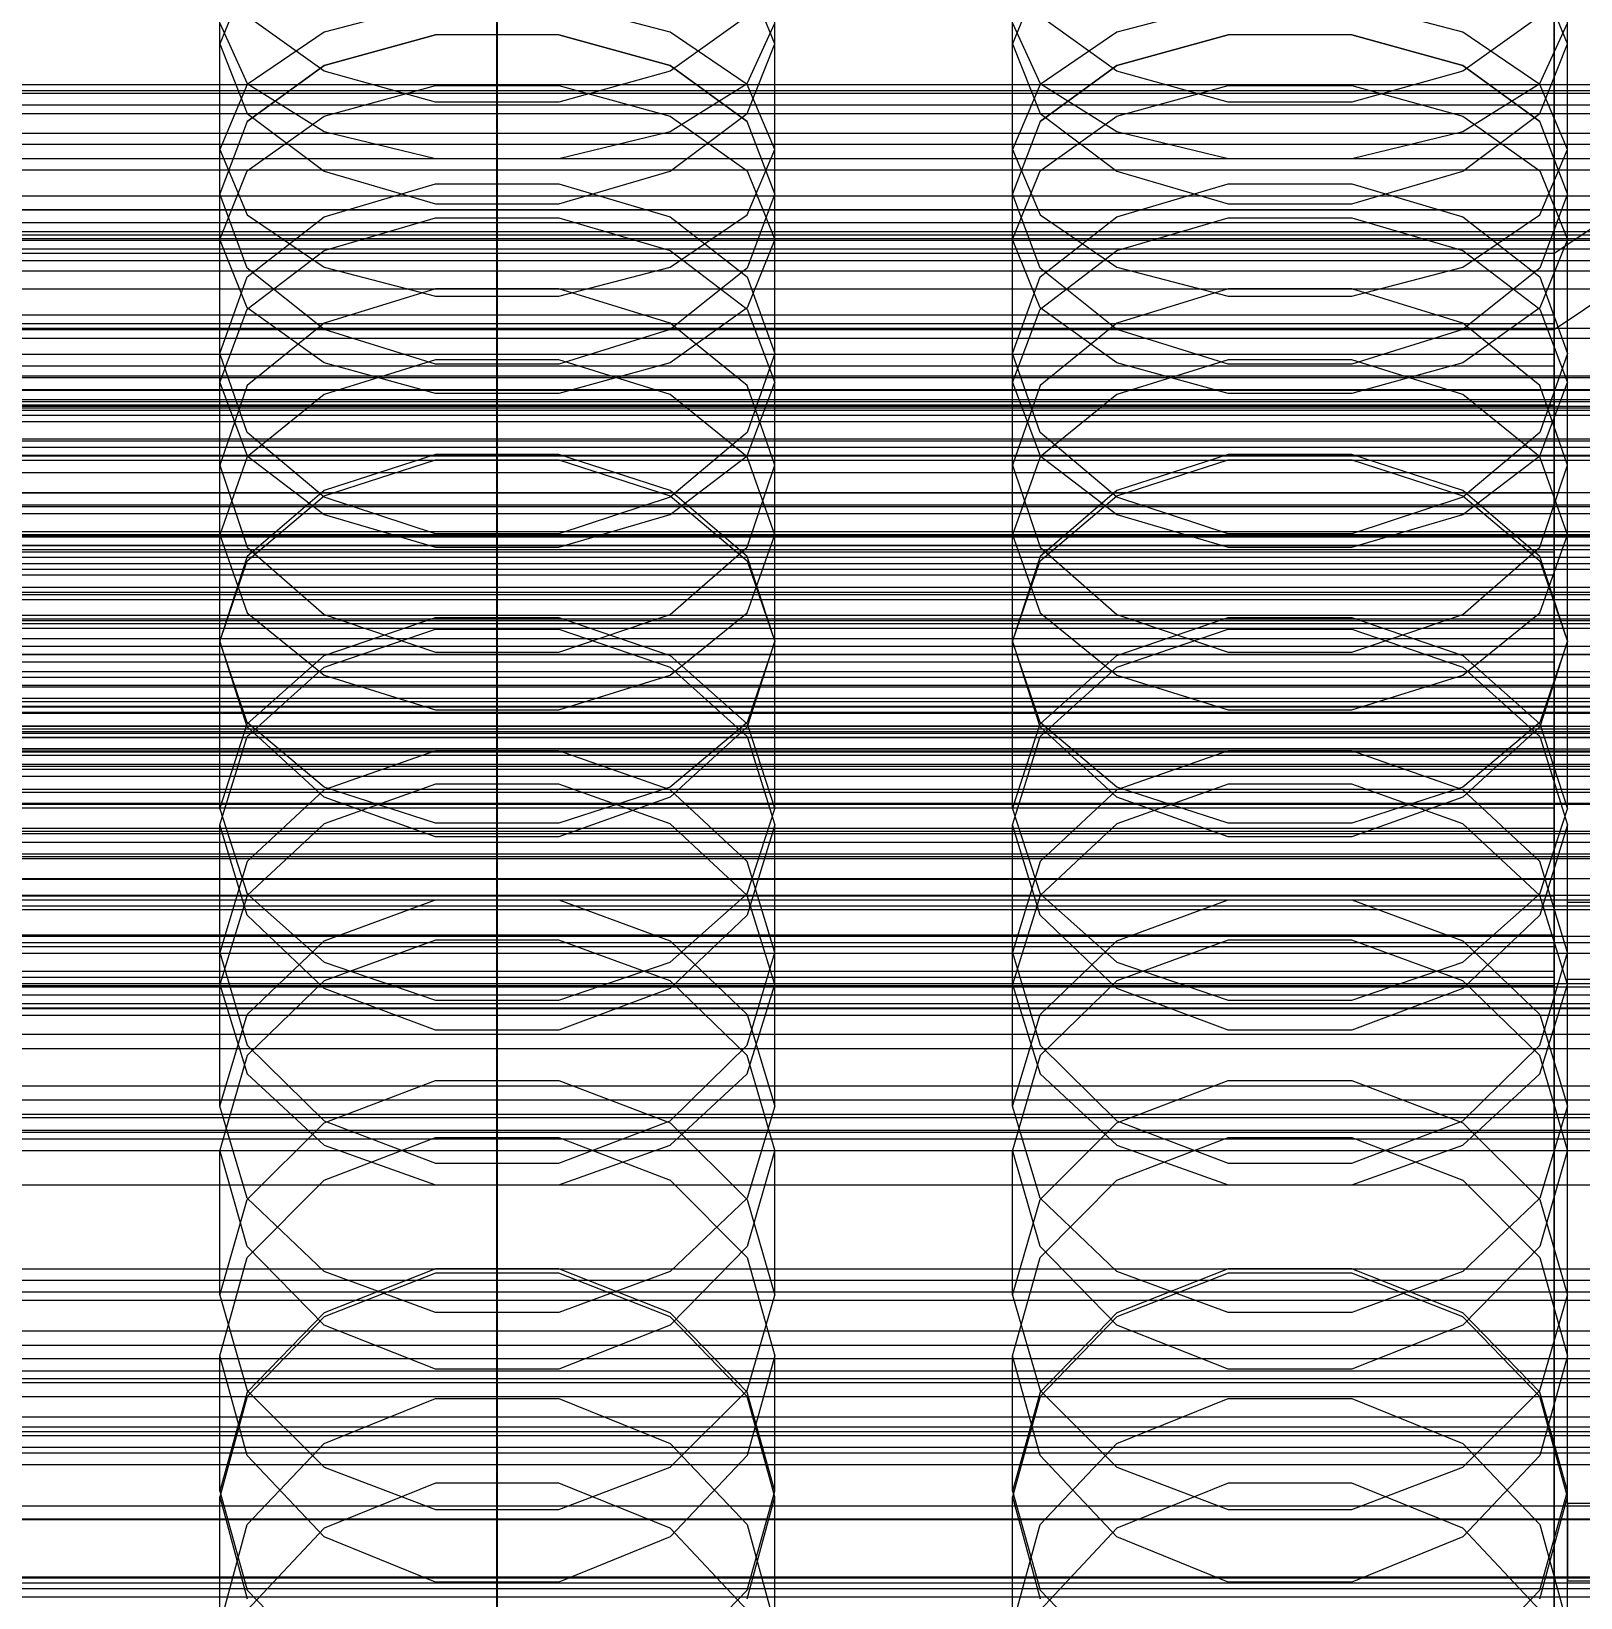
# Model space of a CAD drawing. Header units: millimetres. Extents: x -1970 to 59977, y -50268 to 6837.
# Drawn here: x 14.7 to 132, y -34070.1 to -33951.5 of the extents above; entities that cross this region are included whole.
import ezdxf

# ---------------------------------------------------------------- set-up
doc = ezdxf.new("R2010")
doc.units = ezdxf.units.MM
for name, color, linetype, lineweight in [('COTAS_O', 1, 'Continuous', 0), ('frontal_briquetadora', 7, 'Continuous', 0), ('frontal_C01', 7, 'Continuous', 0), ('frontal_C02', 7, 'Continuous', 0), ('frontal_C03', 7, 'Continuous', 0), ('frontal_mezcladora', 7, 'Continuous', 0), ('frontal_secador', 7, 'Continuous', 0)]:
    doc.layers.add(name, color=color, linetype=linetype, lineweight=lineweight)
doc.dimstyles.new('R19_100', dxfattribs={"dimtxt": 250, "dimasz": 150, "dimexe": 150, "dimexo": 80, "dimgap": 100, "dimtad": 1, "dimtih": 1, "dimtoh": 1, "dimdsep": 46, "dimcen": 0.09, "dimadec": 0, "dimazin": 0, "dimtfac": 1, "dimtdec": 4, "dimtofl": 0, "dimtmove": 0, "dimatfit": 3, "dimfxl": 1, "dimtolj": 1, "dimtzin": 0, "dimarcsym": 0})

# ---------------------------------------------------------------- blocks, each defined once
blk = doc.blocks.new('*D39')
at = {"layer": 'COTAS_O', "color": 0, "lineweight": -2, "transparency": 16777216}
for p, q in [((-1725, -34320), (-1725, -33550)), ((1725, -34320), (1725, -33550)), ((-1575, -33700), (1575, -33700))]:
    blk.add_line(p, q, dxfattribs=at)
at = {"layer": 'COTAS_O', "color": 0, "transparency": 16777216}
for points in [[(-1575, -33675), (-1575, -33725), (-1725, -33700)], [(1575, -33675), (1575, -33725), (1725, -33700)]]:
    blk.add_solid(points, dxfattribs=at)
at = {"layer": 'Defpoints', "color": 0, "transparency": 16777216}
for p in [(1725, -33700), (-1725, -34400), (1725, -34400)]:
    blk.add_point(p, dxfattribs=at)
blk = doc.blocks.new('*D42')
at = {"layer": 'COTAS_O', "color": 0, "lineweight": -2, "transparency": 16777216}
for p, q in [((-570, -33700), (200, -33700)), ((50, -34750), (50, -33850)), ((-570, -34900), (200, -34900))]:
    blk.add_line(p, q, dxfattribs=at)
at = {"layer": 'COTAS_O', "color": 0, "transparency": 16777216}
for points in [[(25, -33850), (75, -33850), (50, -33700)], [(25, -34750), (75, -34750), (50, -34900)]]:
    blk.add_solid(points, dxfattribs=at)
at = {"layer": 'Defpoints', "color": 0, "transparency": 16777216}
for p in [(-650, -33700), (50, -33700), (-650, -34900)]:
    blk.add_point(p, dxfattribs=at)
blk = doc.blocks.new('*D43')
at = {"layer": 'COTAS_O', "color": 0, "lineweight": -2, "transparency": 16777216}
for p, q in [((-650, -34820), (-650, -34050)), ((650, -34820), (650, -34050)), ((-500, -34200), (500, -34200))]:
    blk.add_line(p, q, dxfattribs=at)
at = {"layer": 'COTAS_O', "color": 0, "transparency": 16777216}
for points in [[(-500, -34175), (-500, -34225), (-650, -34200)], [(500, -34175), (500, -34225), (650, -34200)]]:
    blk.add_solid(points, dxfattribs=at)
at = {"layer": 'Defpoints', "color": 0, "transparency": 16777216}
for p in [(650, -34200), (-650, -34900), (650, -34900)]:
    blk.add_point(p, dxfattribs=at)

msp = doc.modelspace()

# ---------------------------------------------------------------- linework, layer by layer
at = {"layer": 'frontal_briquetadora'}
for p, q in [((29, -33960.462), (29, -33945.334)), ((71, -33960.462), (71, -33945.334)), ((89, -33960.462), (89, -33945.334)), ((131, -33960.462), (131, -33945.334)), ((31.08, -33947.366), (29, -33952.465)), ((71, -33952.465), (68.92, -33947.366)), ((91.08, -33947.366), (89, -33952.465)), ((131, -33952.465), (128.92, -33947.366)), ((45.327, -33949.368), (36.907, -33951.565)), ((63.093, -33951.565), (54.673, -33949.368)), ((105.327, -33949.368), (96.907, -33951.565)), ((123.093, -33951.565), (114.673, -33949.368)), ((29, -33950.89), (31.08, -33955.446)), ((36.906, -33954.52), (31.08, -33950.361)), ((68.92, -33950.361), (63.094, -33954.52)), ((68.92, -33955.446), (71, -33950.89)), ((89, -33950.89), (91.08, -33955.446)), ((96.906, -33954.52), (91.08, -33950.361)), ((128.92, -33950.361), (123.094, -33954.52)), ((128.92, -33955.446), (131, -33950.89)), ((36.907, -33951.565), (31.08, -33955.525)), ((45.326, -33951.768), (36.906, -33954.085)), ((36.906, -33954.085), (45.326, -33951.768)), ((54.674, -33951.768), (45.326, -33951.768)), ((63.094, -33954.085), (54.674, -33951.768)), ((54.674, -33951.768), (63.094, -33954.085)), ((68.92, -33955.525), (63.093, -33951.565)), ((96.907, -33951.565), (91.08, -33955.525)), ((105.326, -33951.768), (96.906, -33954.085)), ((96.906, -33954.085), (105.326, -33951.768)), ((114.674, -33951.768), (105.326, -33951.768)), ((123.094, -33954.085), (114.674, -33951.768)), ((114.674, -33951.768), (123.094, -33954.085)), ((128.92, -33955.525), (123.093, -33951.565)), ((29, -33967.266), (29, -33952.465)), ((29, -33952.465), (31.08, -33957.738)), ((68.92, -33957.738), (71, -33952.465)), ((71, -33967.266), (71, -33952.465)), ((89, -33967.266), (89, -33952.465)), ((89, -33952.465), (91.08, -33957.738)), ((128.92, -33957.738), (131, -33952.465)), ((131, -33967.266), (131, -33952.465)), ((36.906, -33954.085), (31.08, -33958.344)), ((31.08, -33958.344), (36.906, -33954.085)), ((45.326, -33956.878), (36.906, -33954.52)), ((63.094, -33954.52), (54.674, -33956.878)), ((68.92, -33958.344), (63.094, -33954.085)), ((63.094, -33954.085), (68.92, -33958.344)), ((96.906, -33954.085), (91.08, -33958.344)), ((91.08, -33958.344), (96.906, -33954.085)), ((105.326, -33956.878), (96.906, -33954.52)), ((123.094, -33954.52), (114.674, -33956.878)), ((128.92, -33958.344), (123.094, -33954.085)), ((123.094, -33954.085), (128.92, -33958.344)), ((31.08, -33955.525), (29, -33960.462)), ((31.08, -33955.446), (36.907, -33959.099)), ((36.907, -33957.922), (45.327, -33955.615)), ((45.327, -33955.615), (54.673, -33955.615)), ((54.673, -33955.615), (63.093, -33957.922)), ((63.093, -33959.099), (68.92, -33955.446)), ((71, -33960.462), (68.92, -33955.525)), ((91.08, -33955.525), (89, -33960.462)), ((91.08, -33955.446), (96.907, -33959.099)), ((96.907, -33957.922), (105.327, -33955.615)), ((105.327, -33955.615), (114.673, -33955.615)), ((114.673, -33955.615), (123.093, -33957.922)), ((123.093, -33959.099), (128.92, -33955.446)), ((131, -33960.462), (128.92, -33955.525)), ((54.674, -33956.878), (45.326, -33956.878)), ((114.674, -33956.878), (105.326, -33956.878)), ((31.08, -33957.738), (36.906, -33962.092)), ((31.08, -33962.081), (36.907, -33957.922)), ((63.093, -33957.922), (68.92, -33962.081)), ((63.094, -33962.092), (68.92, -33957.738)), ((91.08, -33957.738), (96.906, -33962.092)), ((91.08, -33962.081), (96.907, -33957.922)), ((123.093, -33957.922), (128.92, -33962.081)), ((123.094, -33962.092), (128.92, -33957.738)), ((31.08, -33958.344), (29, -33963.807)), ((36.907, -33959.099), (45.327, -33961.127)), ((54.673, -33961.127), (63.093, -33959.099)), ((71, -33963.807), (68.92, -33958.344)), ((91.08, -33958.344), (89, -33963.807)), ((96.907, -33959.099), (105.327, -33961.127)), ((114.673, -33961.127), (123.093, -33959.099)), ((131, -33963.807), (128.92, -33958.344)), ((29, -33960.462), (31.08, -33965.4)), ((68.92, -33965.4), (71, -33960.462)), ((89, -33960.462), (91.08, -33965.4)), ((128.92, -33965.4), (131, -33960.462)), ((45.327, -33961.127), (54.673, -33961.127)), ((105.327, -33961.127), (114.673, -33961.127)), ((29, -33967.266), (31.08, -33962.081)), ((36.906, -33962.092), (45.326, -33964.556)), ((54.674, -33964.556), (63.094, -33962.092)), ((68.92, -33962.081), (71, -33967.266)), ((89, -33967.266), (91.08, -33962.081)), ((96.906, -33962.092), (105.326, -33964.556)), ((114.674, -33964.556), (123.094, -33962.092)), ((128.92, -33962.081), (131, -33967.266)), ((31.08, -33969.438), (29, -33963.807)), ((29, -33978.088), (29, -33963.807)), ((36.906, -33965.539), (45.326, -33963.061)), ((45.326, -33963.061), (54.674, -33963.061)), ((54.674, -33963.061), (63.094, -33965.539)), ((71, -33963.807), (68.92, -33969.438)), ((71, -33978.088), (71, -33963.807)), ((91.08, -33969.438), (89, -33963.807)), ((89, -33978.088), (89, -33963.807)), ((96.906, -33965.539), (105.326, -33963.061)), ((105.326, -33963.061), (114.674, -33963.061)), ((114.674, -33963.061), (123.094, -33965.539)), ((131, -33963.807), (128.92, -33969.438)), ((131, -33978.088), (131, -33963.807)), ((45.326, -33964.556), (54.674, -33964.556)), ((105.326, -33964.556), (114.674, -33964.556)), ((31.08, -33965.4), (36.907, -33969.359)), ((31.08, -33970.084), (36.906, -33965.539)), ((36.907, -33968.093), (45.327, -33965.624)), ((45.327, -33965.624), (54.673, -33965.624)), ((54.673, -33965.624), (63.093, -33968.093)), ((63.093, -33969.359), (68.92, -33965.4)), ((63.094, -33965.539), (68.92, -33970.084)), ((91.08, -33965.4), (96.907, -33969.359)), ((91.08, -33970.084), (96.906, -33965.539)), ((96.907, -33968.093), (105.327, -33965.624)), ((105.327, -33965.624), (114.673, -33965.624)), ((114.673, -33965.624), (123.093, -33968.093)), ((123.093, -33969.359), (128.92, -33965.4)), ((123.094, -33965.539), (128.92, -33970.084)), ((31.08, -33972.452), (29, -33967.266)), ((71, -33967.266), (68.92, -33972.452)), ((91.08, -33972.452), (89, -33967.266)), ((131, -33967.266), (128.92, -33972.452)), ((31.08, -33972.541), (36.907, -33968.093)), ((63.093, -33968.093), (68.92, -33972.541)), ((91.08, -33972.541), (96.907, -33968.093)), ((123.093, -33968.093), (128.92, -33972.541)), ((36.906, -33974.075), (31.08, -33969.438)), ((36.907, -33969.359), (45.327, -33971.557)), ((54.673, -33971.557), (63.093, -33969.359)), ((68.92, -33969.438), (63.094, -33974.075)), ((96.906, -33974.075), (91.08, -33969.438)), ((96.907, -33969.359), (105.327, -33971.557)), ((114.673, -33971.557), (123.093, -33969.359)), ((128.92, -33969.438), (123.094, -33974.075)), ((29, -33975.899), (31.08, -33970.084)), ((45.326, -33971.009), (36.906, -33973.591)), ((54.674, -33971.009), (45.326, -33971.009)), ((63.094, -33973.591), (54.674, -33971.009)), ((68.92, -33970.084), (71, -33975.899)), ((89, -33975.899), (91.08, -33970.084)), ((105.326, -33971.009), (96.906, -33973.591)), ((114.674, -33971.009), (105.326, -33971.009)), ((123.094, -33973.591), (114.674, -33971.009)), ((128.92, -33970.084), (131, -33975.899)), ((45.327, -33971.557), (54.673, -33971.557)), ((105.327, -33971.557), (114.673, -33971.557)), ((29, -33978.088), (31.08, -33972.541)), ((36.907, -33976.61), (31.08, -33972.452)), ((68.92, -33972.452), (63.093, -33976.61)), ((68.92, -33972.541), (71, -33978.088)), ((89, -33978.088), (91.08, -33972.541)), ((96.907, -33976.61), (91.08, -33972.452)), ((128.92, -33972.452), (123.093, -33976.61)), ((128.92, -33972.541), (131, -33978.088)), ((36.906, -33973.591), (31.08, -33978.321)), ((45.326, -33976.695), (36.906, -33974.075)), ((63.094, -33974.075), (54.674, -33976.695)), ((68.92, -33978.321), (63.094, -33973.591)), ((96.906, -33973.591), (91.08, -33978.321)), ((105.326, -33976.695), (96.906, -33974.075)), ((123.094, -33974.075), (114.674, -33976.695)), ((128.92, -33978.321), (123.094, -33973.591)), ((31.08, -33981.875), (29, -33975.899)), ((29, -33989.624), (29, -33975.899)), ((45.327, -33976.379), (36.907, -33979.002)), ((45.327, -33978.918), (36.907, -33976.61)), ((54.674, -33976.695), (45.326, -33976.695)), ((54.673, -33976.379), (45.327, -33976.379)), ((63.093, -33979.002), (54.673, -33976.379)), ((63.093, -33976.61), (54.673, -33978.918)), ((71, -33975.899), (68.92, -33981.875)), ((71, -33989.624), (71, -33975.899)), ((91.08, -33981.875), (89, -33975.899)), ((89, -33989.624), (89, -33975.899)), ((105.327, -33976.379), (96.907, -33979.002)), ((105.327, -33978.918), (96.907, -33976.61)), ((114.674, -33976.695), (105.326, -33976.695)), ((114.673, -33976.379), (105.327, -33976.379)), ((123.093, -33979.002), (114.673, -33976.379)), ((123.093, -33976.61), (114.673, -33978.918)), ((131, -33975.899), (128.92, -33981.875)), ((131, -33989.624), (131, -33975.899)), ((29, -33978.088), (31.08, -33983.634)), ((68.92, -33983.634), (71, -33978.088)), ((89, -33978.088), (91.08, -33983.634)), ((128.92, -33983.634), (131, -33978.088)), ((31.08, -33978.321), (29, -33984.362)), ((36.907, -33979.002), (31.08, -33983.729)), ((54.673, -33978.918), (45.327, -33978.918)), ((68.92, -33983.729), (63.093, -33979.002)), ((71, -33984.362), (68.92, -33978.321)), ((91.08, -33978.321), (89, -33984.362)), ((96.907, -33979.002), (91.08, -33983.729)), ((114.673, -33978.918), (105.327, -33978.918)), ((128.92, -33983.729), (123.093, -33979.002)), ((131, -33984.362), (128.92, -33978.321)), ((36.906, -33986.783), (31.08, -33981.875)), ((68.92, -33981.875), (63.094, -33986.783)), ((96.906, -33986.783), (91.08, -33981.875)), ((128.92, -33981.875), (123.094, -33986.783)), ((31.08, -33983.729), (29, -33989.624)), ((31.08, -33983.634), (36.907, -33988.082)), ((45.326, -33983.539), (36.906, -33986.271)), ((36.907, -33986.673), (45.327, -33983.95)), ((54.674, -33983.539), (45.326, -33983.539)), ((45.327, -33983.95), (54.673, -33983.95)), ((54.673, -33983.95), (63.093, -33986.673)), ((63.094, -33986.271), (54.674, -33983.539)), ((63.093, -33988.082), (68.92, -33983.634)), ((71, -33989.624), (68.92, -33983.729)), ((91.08, -33983.729), (89, -33989.624)), ((91.08, -33983.634), (96.907, -33988.082)), ((105.326, -33983.539), (96.906, -33986.271)), ((96.907, -33986.673), (105.327, -33983.95)), ((114.674, -33983.539), (105.326, -33983.539)), ((105.327, -33983.95), (114.673, -33983.95)), ((114.673, -33983.95), (123.093, -33986.673)), ((123.094, -33986.271), (114.674, -33983.539)), ((123.093, -33988.082), (128.92, -33983.634)), ((131, -33989.624), (128.92, -33983.729)), ((29, -33997.699), (29, -33984.362)), ((29, -33984.362), (31.08, -33990.56)), ((68.92, -33990.56), (71, -33984.362)), ((71, -33997.699), (71, -33984.362)), ((89, -33997.699), (89, -33984.362)), ((89, -33984.362), (91.08, -33990.56)), ((128.92, -33990.56), (131, -33984.362)), ((131, -33997.699), (131, -33984.362)), ((36.906, -33986.271), (31.08, -33991.269)), ((68.92, -33991.269), (63.094, -33986.271)), ((96.906, -33986.271), (91.08, -33991.269)), ((128.92, -33991.269), (123.094, -33986.271)), ((31.08, -33991.58), (36.907, -33986.673)), ((45.326, -33989.552), (36.906, -33986.783)), ((63.094, -33986.783), (54.674, -33989.552)), ((63.093, -33986.673), (68.92, -33991.58)), ((91.08, -33991.58), (96.907, -33986.673)), ((105.326, -33989.552), (96.906, -33986.783)), ((123.094, -33986.783), (114.674, -33989.552)), ((123.093, -33986.673), (128.92, -33991.58)), ((36.907, -33988.082), (45.327, -33990.551)), ((54.673, -33990.551), (63.093, -33988.082)), ((96.907, -33988.082), (105.327, -33990.551)), ((114.673, -33990.551), (123.093, -33988.082)), ((29, -33989.624), (31.08, -33995.519)), ((54.674, -33989.552), (45.326, -33989.552)), ((68.92, -33995.519), (71, -33989.624)), ((89, -33989.624), (91.08, -33995.519)), ((114.674, -33989.552), (105.326, -33989.552)), ((128.92, -33995.519), (131, -33989.624)), ((31.08, -33991.269), (29, -33997.637)), ((31.08, -33990.56), (36.906, -33995.642)), ((45.327, -33990.551), (54.673, -33990.551)), ((63.094, -33995.642), (68.92, -33990.56)), ((71, -33997.637), (68.92, -33991.269)), ((91.08, -33991.269), (89, -33997.637)), ((91.08, -33990.56), (96.906, -33995.642)), ((105.327, -33990.551), (114.673, -33990.551)), ((123.094, -33995.642), (128.92, -33990.56)), ((131, -33997.637), (128.92, -33991.269)), ((29, -33997.699), (31.08, -33991.58)), ((68.92, -33991.58), (71, -33997.699)), ((89, -33997.699), (91.08, -33991.58)), ((128.92, -33991.58), (131, -33997.699)), ((31.08, -33995.519), (36.907, -34000.246)), ((36.906, -33995.642), (45.326, -33998.507)), ((36.907, -33998.756), (45.327, -33995.888)), ((45.327, -33995.888), (54.673, -33995.888)), ((54.673, -33995.888), (63.093, -33998.756)), ((54.674, -33998.507), (63.094, -33995.642)), ((63.093, -34000.246), (68.92, -33995.519)), ((91.08, -33995.519), (96.907, -34000.246)), ((96.906, -33995.642), (105.326, -33998.507)), ((96.907, -33998.756), (105.327, -33995.888)), ((105.327, -33995.888), (114.673, -33995.888)), ((114.673, -33995.888), (123.093, -33998.756)), ((114.674, -33998.507), (123.094, -33995.642)), ((123.093, -34000.246), (128.92, -33995.519)), ((36.906, -33999.647), (45.326, -33996.77)), ((45.326, -33996.77), (54.674, -33996.77)), ((54.674, -33996.77), (63.094, -33999.647)), ((96.906, -33999.647), (105.326, -33996.77)), ((105.326, -33996.77), (114.674, -33996.77)), ((114.674, -33996.77), (123.094, -33999.647)), ((31.08, -34004.156), (29, -33997.637)), ((29, -34010.365), (29, -33997.637)), ((31.08, -34003.818), (29, -33997.699)), ((71, -33997.637), (68.92, -34004.156)), ((71, -33997.699), (68.92, -34003.818)), ((71, -34010.365), (71, -33997.637)), ((91.08, -34004.156), (89, -33997.637)), ((89, -34010.365), (89, -33997.637)), ((91.08, -34003.818), (89, -33997.699)), ((131, -33997.637), (128.92, -34004.156)), ((131, -33997.699), (128.92, -34003.818)), ((131, -34010.365), (131, -33997.637)), ((31.08, -34003.922), (36.907, -33998.756)), ((45.326, -33998.507), (54.674, -33998.507)), ((63.093, -33998.756), (68.92, -34003.922)), ((91.08, -34003.922), (96.907, -33998.756)), ((105.326, -33998.507), (114.674, -33998.507)), ((123.093, -33998.756), (128.92, -34003.922)), ((31.08, -34004.9), (36.906, -33999.647)), ((36.907, -34000.246), (45.327, -34002.87)), ((54.673, -34002.87), (63.093, -34000.246)), ((63.094, -33999.647), (68.92, -34004.9)), ((91.08, -34004.9), (96.906, -33999.647)), ((96.907, -34000.246), (105.327, -34002.87)), ((114.673, -34002.87), (123.093, -34000.246)), ((123.094, -33999.647), (128.92, -34004.9)), ((45.327, -34002.87), (54.673, -34002.87)), ((105.327, -34002.87), (114.673, -34002.87)), ((29, -34010.365), (31.08, -34003.922)), ((36.907, -34008.725), (31.08, -34003.818)), ((36.906, -34009.49), (31.08, -34004.156)), ((68.92, -34003.818), (63.093, -34008.725)), ((68.92, -34004.156), (63.094, -34009.49)), ((68.92, -34003.922), (71, -34010.365)), ((89, -34010.365), (91.08, -34003.922)), ((96.907, -34008.725), (91.08, -34003.818)), ((96.906, -34009.49), (91.08, -34004.156)), ((128.92, -34003.818), (123.093, -34008.725)), ((128.92, -34004.156), (123.094, -34009.49)), ((128.92, -34003.922), (131, -34010.365)), ((29, -34011.581), (31.08, -34004.9)), ((68.92, -34004.9), (71, -34011.581)), ((89, -34011.581), (91.08, -34004.9)), ((128.92, -34004.9), (131, -34011.581)), ((45.326, -34005.966), (36.906, -34008.934)), ((54.674, -34005.966), (45.326, -34005.966)), ((63.094, -34008.934), (54.674, -34005.966)), ((105.326, -34005.966), (96.906, -34008.934)), ((114.674, -34005.966), (105.326, -34005.966)), ((123.094, -34008.934), (114.674, -34005.966)), ((36.906, -34008.934), (31.08, -34014.352)), ((45.327, -34008.499), (36.907, -34011.504)), ((45.327, -34011.448), (36.907, -34008.725)), ((54.673, -34008.499), (45.327, -34008.499)), ((63.093, -34011.504), (54.673, -34008.499)), ((63.093, -34008.725), (54.673, -34011.448)), ((68.92, -34014.351), (63.094, -34008.934)), ((96.906, -34008.934), (91.08, -34014.352)), ((105.327, -34008.499), (96.907, -34011.504)), ((105.327, -34011.448), (96.907, -34008.725)), ((114.673, -34008.499), (105.327, -34008.499)), ((123.093, -34011.504), (114.673, -34008.499)), ((123.093, -34008.725), (114.673, -34011.448)), ((128.92, -34014.351), (123.094, -34008.934)), ((45.326, -34012.492), (36.906, -34009.49)), ((63.094, -34009.49), (54.674, -34012.492)), ((105.326, -34012.492), (96.906, -34009.49)), ((123.094, -34009.49), (114.674, -34012.492)), ((29, -34010.365), (31.08, -34016.808)), ((54.673, -34011.448), (45.327, -34011.448)), ((68.92, -34016.808), (71, -34010.365)), ((89, -34010.365), (91.08, -34016.808)), ((114.673, -34011.448), (105.327, -34011.448)), ((128.92, -34016.808), (131, -34010.365)), ((31.08, -34018.404), (29, -34011.581)), ((29, -34023.669), (29, -34011.581)), ((36.907, -34011.504), (31.08, -34016.918)), ((54.674, -34012.492), (45.326, -34012.492)), ((68.92, -34016.918), (63.093, -34011.504)), ((71, -34011.581), (68.92, -34018.404)), ((71, -34023.669), (71, -34011.581)), ((91.08, -34018.404), (89, -34011.581)), ((89, -34023.669), (89, -34011.581)), ((96.907, -34011.504), (91.08, -34016.918)), ((114.674, -34012.492), (105.326, -34012.492)), ((128.92, -34016.918), (123.093, -34011.504)), ((131, -34011.581), (128.92, -34018.404)), ((131, -34023.669), (131, -34011.581)), ((31.08, -34014.352), (29, -34021.231)), ((71, -34021.231), (68.92, -34014.351)), ((91.08, -34014.352), (89, -34021.231)), ((131, -34021.231), (128.92, -34014.351)), ((31.08, -34016.918), (29, -34023.669)), ((31.08, -34016.808), (36.907, -34021.975)), ((36.907, -34020.357), (45.327, -34017.265)), ((45.327, -34017.265), (54.673, -34017.265)), ((54.673, -34017.265), (63.093, -34020.357)), ((63.093, -34021.975), (68.92, -34016.808)), ((71, -34023.669), (68.92, -34016.918)), ((91.08, -34016.918), (89, -34023.669)), ((91.08, -34016.808), (96.907, -34021.975)), ((96.907, -34020.357), (105.327, -34017.265)), ((105.327, -34017.265), (114.673, -34017.265)), ((114.673, -34017.265), (123.093, -34020.357)), ((123.093, -34021.975), (128.92, -34016.808)), ((131, -34023.669), (128.92, -34016.918)), ((36.906, -34023.977), (31.08, -34018.404)), ((68.92, -34018.404), (63.094, -34023.977)), ((96.906, -34023.977), (91.08, -34018.404)), ((128.92, -34018.404), (123.094, -34023.977)), ((31.08, -34025.929), (36.907, -34020.357)), ((45.326, -34020.296), (36.906, -34023.397)), ((54.674, -34020.296), (45.326, -34020.296)), ((63.094, -34023.397), (54.674, -34020.296)), ((63.093, -34020.357), (68.92, -34025.929)), ((91.08, -34025.929), (96.907, -34020.357)), ((105.326, -34020.296), (96.906, -34023.397)), ((114.674, -34020.296), (105.326, -34020.296)), ((123.094, -34023.397), (114.674, -34020.296)), ((123.093, -34020.357), (128.92, -34025.929)), ((29, -34032.877), (29, -34021.231)), ((29, -34021.231), (31.08, -34028.248)), ((36.907, -34021.975), (45.327, -34024.842)), ((54.673, -34024.842), (63.093, -34021.975)), ((68.92, -34028.248), (71, -34021.231)), ((71, -34032.877), (71, -34021.231)), ((89, -34032.877), (89, -34021.231)), ((89, -34021.231), (91.08, -34028.248)), ((96.907, -34021.975), (105.327, -34024.842)), ((114.673, -34024.842), (123.093, -34021.975)), ((128.92, -34028.248), (131, -34021.231)), ((131, -34032.877), (131, -34021.231)), ((29, -34023.669), (31.08, -34030.42)), ((36.906, -34023.397), (31.08, -34029.048)), ((45.326, -34027.11), (36.906, -34023.977)), ((63.094, -34023.977), (54.674, -34027.11)), ((68.92, -34029.048), (63.094, -34023.397)), ((68.92, -34030.42), (71, -34023.669)), ((89, -34023.669), (91.08, -34030.42)), ((96.906, -34023.397), (91.08, -34029.048)), ((105.326, -34027.11), (96.906, -34023.977)), ((123.094, -34023.977), (114.674, -34027.11)), ((128.92, -34029.048), (123.094, -34023.397)), ((128.92, -34030.42), (131, -34023.669)), ((45.327, -34024.842), (54.673, -34024.842)), ((105.327, -34024.842), (114.673, -34024.842)), ((29, -34032.877), (31.08, -34025.929)), ((68.92, -34025.929), (71, -34032.877)), ((89, -34032.877), (91.08, -34025.929)), ((128.92, -34025.929), (131, -34032.877)), ((54.674, -34027.11), (45.326, -34027.11)), ((114.674, -34027.11), (105.326, -34027.11)), ((31.08, -34029.048), (29, -34036.213)), ((31.08, -34028.248), (36.906, -34033.973)), ((63.094, -34033.973), (68.92, -34028.248)), ((71, -34036.213), (68.92, -34029.048)), ((91.08, -34029.048), (89, -34036.213)), ((91.08, -34028.248), (96.906, -34033.973)), ((123.094, -34033.973), (128.92, -34028.248)), ((131, -34036.213), (128.92, -34029.048)), ((31.08, -34030.42), (36.907, -34035.834)), ((63.093, -34035.834), (68.92, -34030.42)), ((91.08, -34030.42), (96.907, -34035.834)), ((123.093, -34035.834), (128.92, -34030.42)), ((36.907, -34034.145), (45.327, -34030.928)), ((45.327, -34030.928), (54.673, -34030.928)), ((54.673, -34030.928), (63.093, -34034.145)), ((96.907, -34034.145), (105.327, -34030.928)), ((105.327, -34030.928), (114.673, -34030.928)), ((114.673, -34030.928), (123.093, -34034.145)), ((31.08, -34039.824), (29, -34032.877)), ((36.906, -34033.973), (45.326, -34037.189)), ((54.674, -34037.189), (63.094, -34033.973)), ((71, -34032.877), (68.92, -34039.824)), ((91.08, -34039.824), (89, -34032.877)), ((96.906, -34033.973), (105.326, -34037.189)), ((114.674, -34037.189), (123.094, -34033.973)), ((131, -34032.877), (128.92, -34039.824)), ((31.08, -34039.942), (36.907, -34034.145)), ((63.093, -34034.145), (68.92, -34039.942)), ((91.08, -34039.942), (96.907, -34034.145)), ((123.093, -34034.145), (128.92, -34039.942)), ((31.08, -34043.507), (29, -34036.213)), ((29, -34047.171), (29, -34036.213)), ((36.906, -34038.466), (45.326, -34035.24)), ((36.907, -34035.834), (45.327, -34038.839)), ((45.326, -34035.24), (54.674, -34035.24)), ((54.673, -34038.839), (63.093, -34035.834)), ((54.674, -34035.24), (63.094, -34038.466)), ((71, -34036.213), (68.92, -34043.507)), ((71, -34047.171), (71, -34036.213)), ((91.08, -34043.507), (89, -34036.213)), ((89, -34047.171), (89, -34036.213)), ((96.906, -34038.466), (105.326, -34035.24)), ((96.907, -34035.834), (105.327, -34038.839)), ((105.326, -34035.24), (114.674, -34035.24)), ((114.673, -34038.839), (123.093, -34035.834)), ((114.674, -34035.24), (123.094, -34038.466)), ((131, -34036.213), (128.92, -34043.507)), ((131, -34047.171), (131, -34036.213)), ((45.326, -34037.189), (54.674, -34037.189)), ((105.326, -34037.189), (114.674, -34037.189)), ((31.08, -34044.338), (36.906, -34038.466)), ((63.094, -34038.466), (68.92, -34044.338)), ((91.08, -34044.338), (96.906, -34038.466)), ((123.094, -34038.466), (128.92, -34044.338)), ((36.907, -34045.396), (31.08, -34039.824)), ((45.327, -34038.839), (54.673, -34038.839)), ((68.92, -34039.824), (63.093, -34045.396)), ((96.907, -34045.396), (91.08, -34039.824)), ((105.327, -34038.839), (114.673, -34038.839)), ((128.92, -34039.824), (123.093, -34045.396)), ((29, -34047.171), (31.08, -34039.942)), ((68.92, -34039.942), (71, -34047.171)), ((89, -34047.171), (91.08, -34039.942)), ((128.92, -34039.942), (131, -34047.171)), ((29, -34051.77), (31.08, -34044.338)), ((36.906, -34049.448), (31.08, -34043.507)), ((68.92, -34043.507), (63.094, -34049.448)), ((68.92, -34044.338), (71, -34051.77)), ((89, -34051.77), (91.08, -34044.338)), ((96.906, -34049.448), (91.08, -34043.507)), ((128.92, -34043.507), (123.094, -34049.448)), ((128.92, -34044.338), (131, -34051.77)), ((45.326, -34045.526), (36.906, -34048.83)), ((45.327, -34045.18), (36.907, -34048.514)), ((45.327, -34048.488), (36.907, -34045.396)), ((54.674, -34045.526), (45.326, -34045.526)), ((54.673, -34045.18), (45.327, -34045.18)), ((63.093, -34048.514), (54.673, -34045.18)), ((63.093, -34045.396), (54.673, -34048.488)), ((63.094, -34048.83), (54.674, -34045.526)), ((105.326, -34045.526), (96.906, -34048.83)), ((105.327, -34045.18), (96.907, -34048.514)), ((105.327, -34048.488), (96.907, -34045.396)), ((114.674, -34045.526), (105.326, -34045.526)), ((114.673, -34045.18), (105.327, -34045.18)), ((123.093, -34048.514), (114.673, -34045.18)), ((123.093, -34045.396), (114.673, -34048.488)), ((123.094, -34048.83), (114.674, -34045.526)), ((29, -34047.171), (31.08, -34054.4)), ((68.92, -34054.4), (71, -34047.171)), ((89, -34047.171), (91.08, -34054.4)), ((128.92, -34054.4), (131, -34047.171)), ((36.907, -34048.514), (31.08, -34054.522)), ((36.906, -34048.83), (31.08, -34054.842)), ((54.673, -34048.488), (45.327, -34048.488)), ((68.92, -34054.522), (63.093, -34048.514)), ((68.92, -34054.842), (63.094, -34048.83)), ((96.907, -34048.514), (91.08, -34054.522)), ((96.906, -34048.83), (91.08, -34054.842)), ((114.673, -34048.488), (105.327, -34048.488)), ((128.92, -34054.522), (123.093, -34048.514)), ((128.92, -34054.842), (123.094, -34048.83)), ((45.326, -34052.781), (36.906, -34049.448)), ((63.094, -34049.448), (54.674, -34052.781)), ((105.326, -34052.781), (96.906, -34049.448)), ((123.094, -34049.448), (114.674, -34052.781)), ((31.08, -34059.324), (29, -34051.77)), ((29, -34062.014), (29, -34051.77)), ((71, -34051.77), (68.92, -34059.324)), ((71, -34062.014), (71, -34051.77)), ((91.08, -34059.324), (89, -34051.77)), ((89, -34062.014), (89, -34051.77)), ((131, -34051.77), (128.92, -34059.324)), ((131, -34062.014), (131, -34051.77)), ((-160, -34051.97), (200, -34051.97)), ((54.674, -34052.781), (45.326, -34052.781)), ((114.674, -34052.781), (105.326, -34052.781)), ((31.08, -34054.522), (29, -34062.014)), ((31.08, -34054.842), (29, -34062.443)), ((31.08, -34054.4), (36.907, -34060.197)), ((36.907, -34058.398), (45.327, -34054.99)), ((45.327, -34054.99), (54.673, -34054.99)), ((54.673, -34054.99), (63.093, -34058.398)), ((63.093, -34060.197), (68.92, -34054.4)), ((71, -34062.014), (68.92, -34054.522)), ((71, -34062.443), (68.92, -34054.842)), ((91.08, -34054.522), (89, -34062.014)), ((91.08, -34054.842), (89, -34062.443)), ((91.08, -34054.4), (96.907, -34060.197)), ((96.907, -34058.398), (105.327, -34054.99)), ((105.327, -34054.99), (114.673, -34054.99)), ((114.673, -34054.99), (123.093, -34058.398)), ((123.093, -34060.197), (128.92, -34054.4)), ((131, -34062.014), (128.92, -34054.522)), ((131, -34062.443), (128.92, -34054.842)), ((-160, -34056.386), (200, -34056.386)), ((31.08, -34064.539), (36.907, -34058.398)), ((63.093, -34058.398), (68.92, -34064.539)), ((91.08, -34064.539), (96.907, -34058.398)), ((123.093, -34058.398), (128.92, -34064.539)), ((-160, -34060.009), (200, -34060.009)), ((36.906, -34065.466), (31.08, -34059.324)), ((68.92, -34059.324), (63.094, -34065.466)), ((96.906, -34065.466), (91.08, -34059.324)), ((128.92, -34059.324), (123.094, -34065.466)), ((36.907, -34060.197), (45.327, -34063.414)), ((54.673, -34063.414), (63.093, -34060.197)), ((96.907, -34060.197), (105.327, -34063.414)), ((114.673, -34063.414), (123.093, -34060.197)), ((29, -34062.014), (31.08, -34069.506)), ((29, -34072.197), (29, -34062.443)), ((29, -34062.443), (31.08, -34070.159)), ((45.326, -34061.412), (36.906, -34064.828)), ((54.674, -34061.412), (45.326, -34061.412)), ((63.094, -34064.828), (54.674, -34061.412)), ((68.92, -34069.506), (71, -34062.014)), ((68.92, -34070.159), (71, -34062.443)), ((71, -34072.197), (71, -34062.443)), ((89, -34062.014), (91.08, -34069.506)), ((89, -34072.197), (89, -34062.443)), ((89, -34062.443), (91.08, -34070.159)), ((105.326, -34061.412), (96.906, -34064.828)), ((114.674, -34061.412), (105.326, -34061.412)), ((123.094, -34064.828), (114.674, -34061.412)), ((128.92, -34069.506), (131, -34062.014)), ((128.92, -34070.159), (131, -34062.443)), ((131, -34072.197), (131, -34062.443)), ((45.327, -34063.414), (54.673, -34063.414)), ((105.327, -34063.414), (114.673, -34063.414)), ((-160, -34064.151), (200, -34064.151)), ((29, -34072.197), (31.08, -34064.539)), ((68.92, -34064.539), (71, -34072.197)), ((89, -34072.197), (91.08, -34064.539)), ((128.92, -34064.539), (131, -34072.197)), ((36.906, -34064.828), (31.08, -34071.036)), ((45.326, -34068.909), (36.906, -34065.466)), ((63.094, -34065.466), (54.674, -34068.909)), ((68.92, -34071.036), (63.094, -34064.828)), ((96.906, -34064.828), (91.08, -34071.036)), ((105.326, -34068.909), (96.906, -34065.466)), ((123.094, -34065.466), (114.674, -34068.909)), ((128.92, -34071.036), (123.094, -34064.828)), ((-160, -34068.567), (200, -34068.567)), ((31.08, -34069.506), (36.907, -34075.515)), ((54.674, -34068.909), (45.326, -34068.909)), ((63.093, -34075.515), (68.92, -34069.506)), ((91.08, -34069.506), (96.907, -34075.515)), ((114.674, -34068.909), (105.326, -34068.909)), ((123.093, -34075.515), (128.92, -34069.506))]:
    msp.add_line(p, q, dxfattribs=at)
at = {"layer": 'frontal_C01'}
for p, q in [((130, -34116.064), (130, -33803.877)), ((130, -33809.565), (130, -34121.752)), ((430, -34020.498), (-430, -34020.498)), ((430, -34025.498), (-430, -34025.498))]:
    msp.add_line(p, q, dxfattribs=at)
at = {"layer": 'frontal_C02'}
for p, q in [((130, -33968.332), (130, -33683.511)), ((130, -33689.252), (130, -33974.073)), ((228.298, -33902.474), (130, -33968.332)), ((130, -33974.073), (228.298, -33908.215)), ((-450, -33959.212), (450, -33959.212)), ((130, -33968.332), (0, -33968.332)), ((130, -34253.153), (130, -33968.332)), ((-130, -33972.98), (130, -33972.98)), ((130, -33973.616), (130, -33972.98)), ((130, -33972.98), (130, -33974.073)), ((-130, -33973.616), (130, -33973.616)), ((-130, -33974.073), (130, -33974.073)), ((0, -33974.073), (130, -33974.073)), ((130, -33975.939), (130, -33973.616)), ((130, -33974.073), (130, -34258.894)), ((130, -33974.073), (130, -33976.822)), ((-130, -33975.939), (130, -33975.939)), ((-130, -33976.822), (130, -33976.822)), ((130, -33979.79), (130, -33975.939)), ((130, -33976.822), (130, -33981.04)), ((-130, -33979.79), (130, -33979.79)), ((130, -33984.907), (130, -33979.79)), ((-130, -33981.04), (130, -33981.04)), ((130, -33981.04), (130, -33986.437)), ((-130, -33984.907), (130, -33984.907)), ((130, -33990.941), (130, -33984.907)), ((-130, -33986.437), (130, -33986.437)), ((130, -33986.437), (130, -33992.648)), ((-148, -33989.37), (148, -33989.37)), ((-148, -33989.595), (148, -33989.595)), ((-148, -33989.757), (148, -33989.757)), ((-148, -33990.418), (148, -33990.418)), ((-148, -33990.731), (148, -33990.731)), ((130, -33990.941), (-130, -33990.941)), ((130, -33997.481), (130, -33990.941)), ((-148, -33991.783), (148, -33991.783)), ((-148, -33992.226), (148, -33992.226)), ((-148, -33993.596), (148, -33993.596)), ((-130, -33992.648), (130, -33992.648)), ((130, -33992.648), (130, -33999.248)), ((-148, -33994.138), (148, -33994.138)), ((148, -33995.734), (-148, -33995.734)), ((-148, -33996.339), (148, -33996.339)), ((-148, -33998.051), (148, -33998.051)), ((-130, -33997.481), (130, -33997.481)), ((130, -34004.081), (130, -33997.481)), ((-148, -33998.677), (148, -33998.677)), ((-130, -33999.248), (130, -33999.248)), ((130, -33999.248), (130, -34005.788)), ((-148, -34000.39), (148, -34000.39)), ((-148, -34000.995), (148, -34000.995)), ((-148, -34002.59), (148, -34002.59)), ((-148, -34003.133), (148, -34003.133)), ((430, -34004.136), (-430, -34004.136)), ((-130, -34004.081), (130, -34004.081)), ((130, -34010.291), (130, -34004.081)), ((-148, -34004.503), (148, -34004.503)), ((-148, -34004.946), (148, -34004.946)), ((-148, -34005.997), (148, -34005.997)), ((-148, -34006.31), (148, -34006.31)), ((-130, -34005.788), (130, -34005.788)), ((130, -34005.788), (130, -34011.822)), ((-148, -34006.971), (148, -34006.971)), ((-148, -34007.133), (148, -34007.133)), ((-148, -34007.359), (148, -34007.359)), ((430, -34009.136), (-430, -34009.136)), ((-130, -34010.291), (130, -34010.291)), ((130, -34015.689), (130, -34010.291)), ((-130, -34011.822), (130, -34011.822)), ((130, -34011.822), (130, -34016.939)), ((-130, -34015.689), (130, -34015.689)), ((130, -34019.906), (130, -34015.689)), ((-130, -34016.939), (130, -34016.939)), ((130, -34016.939), (130, -34020.79)), ((131, -34023.283), (131, -34017.437)), ((131, -34017.437), (149, -34017.437)), ((131, -34062.959), (131, -34017.437)), ((-130, -34019.906), (130, -34019.906)), ((-130, -34020.79), (130, -34020.79)), ((130, -34022.655), (130, -34019.906)), ((130, -34020.79), (130, -34023.113)), ((-130, -34022.655), (130, -34022.655)), ((-130, -34023.113), (130, -34023.113)), ((130, -34023.749), (130, -34022.655)), ((130, -34023.113), (130, -34023.749)), ((149, -34023.283), (131, -34023.283)), ((131, -34068.804), (131, -34023.283)), ((-130, -34023.749), (130, -34023.749)), ((-425, -34057.502), (425, -34057.502)), ((430, -34059.136), (-430, -34059.136)), ((149, -34062.959), (131, -34062.959)), ((131, -34062.959), (131, -34068.804)), ((430, -34064.136), (-430, -34064.136)), ((425, -34068.978), (-425, -34068.978)), ((131, -34068.804), (149, -34068.804))]:
    msp.add_line(p, q, dxfattribs=at)
at = {"layer": 'frontal_C03'}
for p, q in [((-1500, -33955.526), (1500, -33955.526)), ((1250, -33956.228), (-1250, -33956.228)), ((1250, -33957.109), (-1250, -33957.109)), ((1250, -33957.763), (-1250, -33957.763)), ((1250, -33960.07), (-1250, -33960.07)), ((-1250, -33961.128), (1250, -33961.128)), ((1250, -33963.98), (-1250, -33963.98)), ((1250, -33965.037), (-1250, -33965.037)), ((1500, -33966.934), (-1500, -33966.934)), ((1500, -33967.219), (-1500, -33967.219)), ((1250, -33967.345), (-1250, -33967.345)), ((1250, -33967.998), (-1250, -33967.998)), ((1250, -33968.879), (-1250, -33968.879)), ((-1500, -33978.628), (1500, -33978.628)), ((1250, -33978.686), (-1250, -33978.686)), ((1250, -33979.567), (-1250, -33979.567)), ((1250, -33980.221), (-1250, -33980.221)), ((1250, -33982.528), (-1250, -33982.528)), ((-1250, -33983.585), (1250, -33983.585)), ((1250, -33986.437), (-1250, -33986.437)), ((1250, -33987.495), (-1250, -33987.495)), ((1250, -33989.802), (-1250, -33989.802)), ((1250, -33990.456), (-1250, -33990.456)), ((1250, -33991.337), (-1250, -33991.337)), ((1250, -34001.143), (-1250, -34001.143)), ((1250, -34002.025), (-1250, -34002.025)), ((1250, -34002.678), (-1250, -34002.678)), ((1250, -34004.986), (-1250, -34004.986)), ((-1250, -34006.043), (1250, -34006.043)), ((1250, -34008.895), (-1250, -34008.895)), ((1250, -34009.952), (-1250, -34009.952)), ((1250, -34012.26), (-1250, -34012.26)), ((1250, -34012.913), (-1250, -34012.913)), ((1250, -34013.795), (-1250, -34013.795)), ((1250, -34023.601), (-1250, -34023.601)), ((1250, -34024.482), (-1250, -34024.482)), ((1250, -34025.136), (-1250, -34025.136)), ((1250, -34027.443), (-1250, -34027.443)), ((-1250, -34028.501), (1250, -34028.501)), ((1250, -34031.353), (-1250, -34031.353)), ((1250, -34032.41), (-1250, -34032.41)), ((1250, -34034.717), (-1250, -34034.717)), ((1250, -34035.371), (-1250, -34035.371)), ((1250, -34036.252), (-1250, -34036.252)), ((1250, -34046.059), (-1250, -34046.059)), ((1250, -34046.94), (-1250, -34046.94)), ((1250, -34047.593), (-1250, -34047.593)), ((1250, -34049.901), (-1250, -34049.901)), ((-1250, -34050.958), (1250, -34050.958)), ((1250, -34053.81), (-1250, -34053.81)), ((1250, -34054.868), (-1250, -34054.868)), ((1250, -34057.175), (-1250, -34057.175)), ((1250, -34057.828), (-1250, -34057.828)), ((1250, -34058.71), (-1250, -34058.71)), ((1250, -34068.516), (-1250, -34068.516)), ((1250, -34069.398), (-1250, -34069.398)), ((1250, -34070.051), (-1250, -34070.051))]:
    msp.add_line(p, q, dxfattribs=at)
at = {"layer": 'frontal_mezcladora'}
for p, q in [((-280, -34020), (280, -34020)), ((-260, -34020), (260, -34020)), ((-260, -34060), (260, -34060))]:
    msp.add_line(p, q, dxfattribs=at)
at = {"layer": 'frontal_secador'}
for p, q in [((-1250, -33956), (1250, -33956)), ((-1250, -33962), (1250, -33962)), ((-1250, -33965), (1250, -33965)), ((1250, -33966), (-1250, -33966)), ((-1250, -33966.659), (1250, -33966.659)), ((1250, -33969.659), (-1250, -33969.659)), ((-1250, -33971), (1250, -33971)), ((1250, -33974), (-1250, -33974)), ((-1250, -33974.728), (1250, -33974.728)), ((-1250, -33977.588), (1250, -33977.588)), ((1250, -33977.611), (-1250, -33977.611)), ((1250, -33977.728), (-1250, -33977.728)), ((-1250, -33979.387), (1250, -33979.387)), ((1250, -33979.918), (-1250, -33979.918)), ((-1250, -33980), (1250, -33980)), ((1250, -33980.588), (-1250, -33980.588)), ((1250, -33982.387), (-1250, -33982.387)), ((1250, -33983), (-1250, -33983)), ((-1250, -33983.65), (1250, -33983.65)), ((1250, -33984), (-1250, -33984)), ((1250, -33987.382), (-1250, -33987.382)), ((-1250, -33988), (1250, -33988)), ((1250, -33989.689), (-1250, -33989.689)), ((1250, -33994), (-1250, -33994)), ((1250, -33994.545), (-1250, -33994.545)), ((1250, -33996), (-1250, -33996)), ((1250, -33996.144), (-1250, -33996.144)), ((1250, -33996.709), (-1250, -33996.709)), ((1250, -33998.686), (-1250, -33998.686)), ((1250, -34000), (-1250, -34000)), ((1320, -34002), (-1320, -34002)), ((1320, -34002.273), (-1320, -34002.273)), ((1320, -34003.072), (-1320, -34003.072)), ((1250, -34002), (-1250, -34002)), ((1320, -34004.343), (-1320, -34004.343)), ((1250, -34004.651), (-1250, -34004.651)), ((1320, -34006), (-1320, -34006)), ((1250, -34005.859), (-1250, -34005.859)), ((-1250, -34006), (1250, -34006)), ((1320, -34007.929), (-1320, -34007.929)), ((-1320, -34010), (1320, -34010)), ((-1250, -34010), (1250, -34010)), ((1320, -34012.071), (-1320, -34012.071)), ((1320, -34014), (-1320, -34014)), ((1250, -34014.141), (-1250, -34014.141)), ((1320, -34015.657), (-1320, -34015.657)), ((1320, -34016.928), (-1320, -34016.928)), ((1250, -34017.285), (-1250, -34017.285)), ((1320, -34017.727), (-1320, -34017.727)), ((1320, -34018), (-1320, -34018)), ((1250, -34018), (-1250, -34018)), ((1250, -34021.314), (-1250, -34021.314)), ((1250, -34023.856), (-1250, -34023.856)), ((1250, -34025.455), (-1250, -34025.455)), ((1250, -34026), (-1250, -34026)), ((1360, -34033.5), (-1360, -34033.5)), ((1250, -34033.75), (-1250, -34033.75)), ((1360, -34034.863), (-1360, -34034.863)), ((1360, -34038.859), (-1360, -34038.859)), ((1360, -34045.216), (-1360, -34045.216)), ((1250, -34052.924), (-1250, -34052.924)), ((1360, -34053.5), (-1360, -34053.5)), ((1360, -34063.147), (-1360, -34063.147))]:
    msp.add_line(p, q, dxfattribs=at)

# ---------------------------------------------------------------- dimensions: what is measured, and where the dimension line sits
at = {"layer": 'COTAS_O'}
for p1, p2, distance, picture, middle in [((-1725, -34400), (1725, -34400), 700, '*D39', (0, -33700)), ((-650, -34900), (-650, -33700), -700, '*D42', (50, -34300)), ((-650, -34900), (650, -34900), 700, '*D43', (0, -34200))]:
    dim = msp.add_aligned_dim(p1=p1, p2=p2, distance=distance, text='<> O', dimstyle='R19_100', dxfattribs=at)
    dim.commit()
    dim.dimension.update_dxf_attribs({"geometry": picture, "text_midpoint": middle})

doc.saveas('drawing.dxf')
